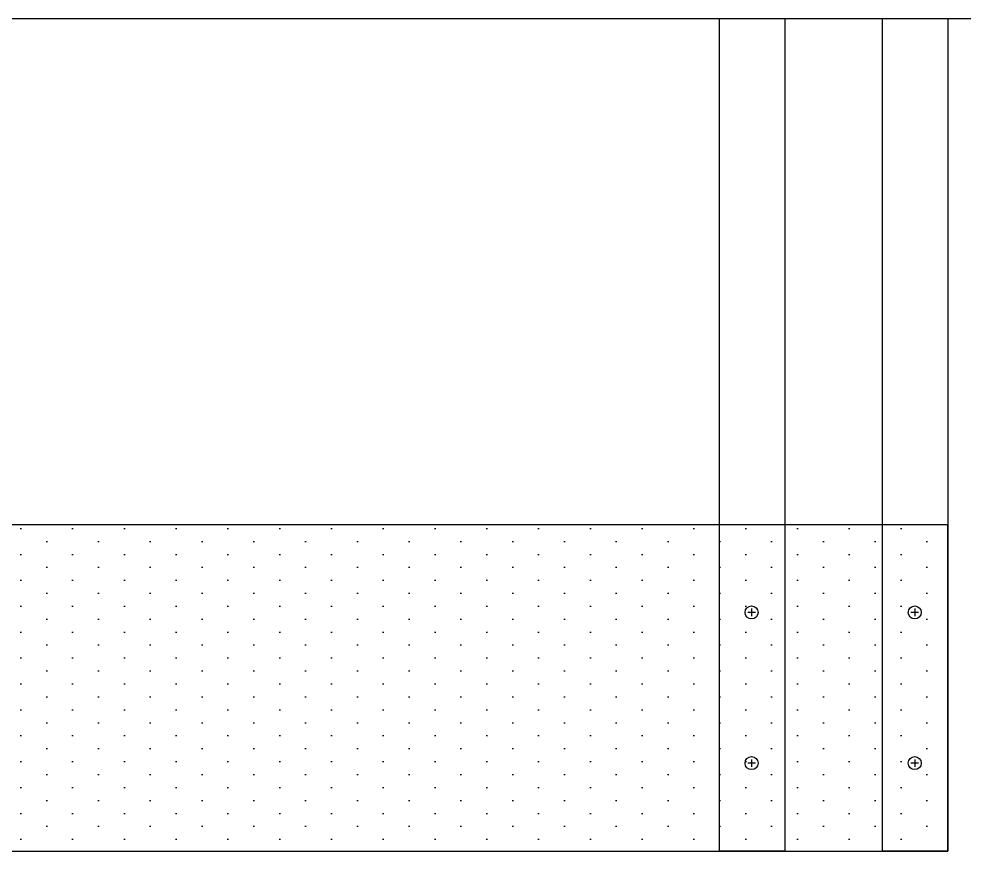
# Model space of a CAD drawing. Header units: inches. Extents: x 21 to 32698, y 13 to 3712.
# Drawn here: x 25395.8 to 25453.7, y 916.1 to 967.1 of the extents above; entities that cross this region are included whole.
import ezdxf

# ---------------------------------------------------------------- set-up
doc = ezdxf.new("R2010")
doc.units = ezdxf.units.IN
doc.header["$MEASUREMENT"] = 0
doc.set_wipeout_variables(frame=1)
doc.linetypes.add('DASHDOT', pattern=[1, 0.5, -0.25, 0, -0.25])
for name, color, linetype, lineweight in [('Z_MİM_-KM-Gor-05', 8, 'Continuous', 25), ('Z_MİM_-KM-Gor-15', 8, 'Continuous', 25), ('Z_MİM_-KM-PATTERN-00', 8, 'Continuous', 25), ('Z_MİM_2-0', 8, 'Continuous', 25), ('Z_MİM_AX', 8, 'DASHDOT', 25)]:
    doc.layers.add(name, color=color, linetype=linetype, lineweight=lineweight)

msp = doc.modelspace()

# ---------------------------------------------------------------- linework, layer by layer
at = {"layer": 'Z_MİM_-KM-Gor-05', "elevation": 0}
msp.add_lwpolyline([(25296.806, 916.083), (25452.714, 916.083)], dxfattribs=at)
at = {"layer": 'Z_MİM_2-0'}
for centre in [(25440.684, 930.711, 0), (25450.684, 930.711, 0), (25440.684, 921.473, 0), (25450.684, 921.473, 0)]:
    msp.add_circle(centre, 0.399, dxfattribs=at)
at = {"layer": 'Z_MİM_AX', "elevation": 0}
for points in [[(25440.684, 930.942), (25440.684, 930.48)], [(25450.684, 930.942), (25450.684, 930.48)], [(25440.915, 930.711), (25440.453, 930.711)], [(25450.915, 930.711), (25450.453, 930.711)], [(25440.915, 921.473), (25440.453, 921.473)], [(25440.684, 921.704), (25440.684, 921.241)], [(25450.915, 921.473), (25450.453, 921.473)], [(25450.684, 921.704), (25450.684, 921.241)]]:
    msp.add_lwpolyline(points, dxfattribs=at)

# ---------------------------------------------------------------- wipeouts: each hides what was drawn before it
for points in [[(25442.714, 936.083), (25438.714, 936.083), (25438.714, 967.083), (25442.714, 967.083)], [(25452.714, 936.083), (25448.714, 936.083), (25448.714, 967.083), (25452.714, 967.083)]]:
    msp.add_wipeout(points).translate(0, 0, 0).dxf.layer = 'Z_MİM_-KM-Gor-05'

# ---------------------------------------------------------------- next in the draw order: hatches: boundary and pattern name
at = {"layer": 'Z_MİM_-KM-PATTERN-00'}
h = msp.add_hatch(dxfattribs=at)
h.set_pattern_fill('DOTS', color=256, angle=270)
h.set_pattern_definition([(270, (27908.8861, -16533.7877), (1.5875, -0.79375), [0, -1.5875])])
h.paths.add_polyline_path([(25296.806, 936.083), (25296.806, 916.083), (25452.714, 916.083), (25452.714, 936.083)])

# ---------------------------------------------------------------- next in the draw order: linework, layer by layer
at = {"layer": 'Z_MİM_-KM-Gor-05', "elevation": 0}
for points in [[(25442.714, 967.083), (25442.714, 916.083), (25438.714, 916.083), (25438.714, 967.083)], [(25452.714, 967.083), (25452.714, 916.083), (25448.714, 916.083), (25448.714, 967.083)], [(25452.714, 916.083), (25452.714, 936.083), (25296.806, 936.083)]]:
    msp.add_lwpolyline(points, dxfattribs=at)
at = {"layer": 'Z_MİM_-KM-Gor-15'}
msp.add_line((25479.714, 967.083, 0), (25296.806, 967.083, 0), dxfattribs=at)

doc.saveas('drawing.dxf')
